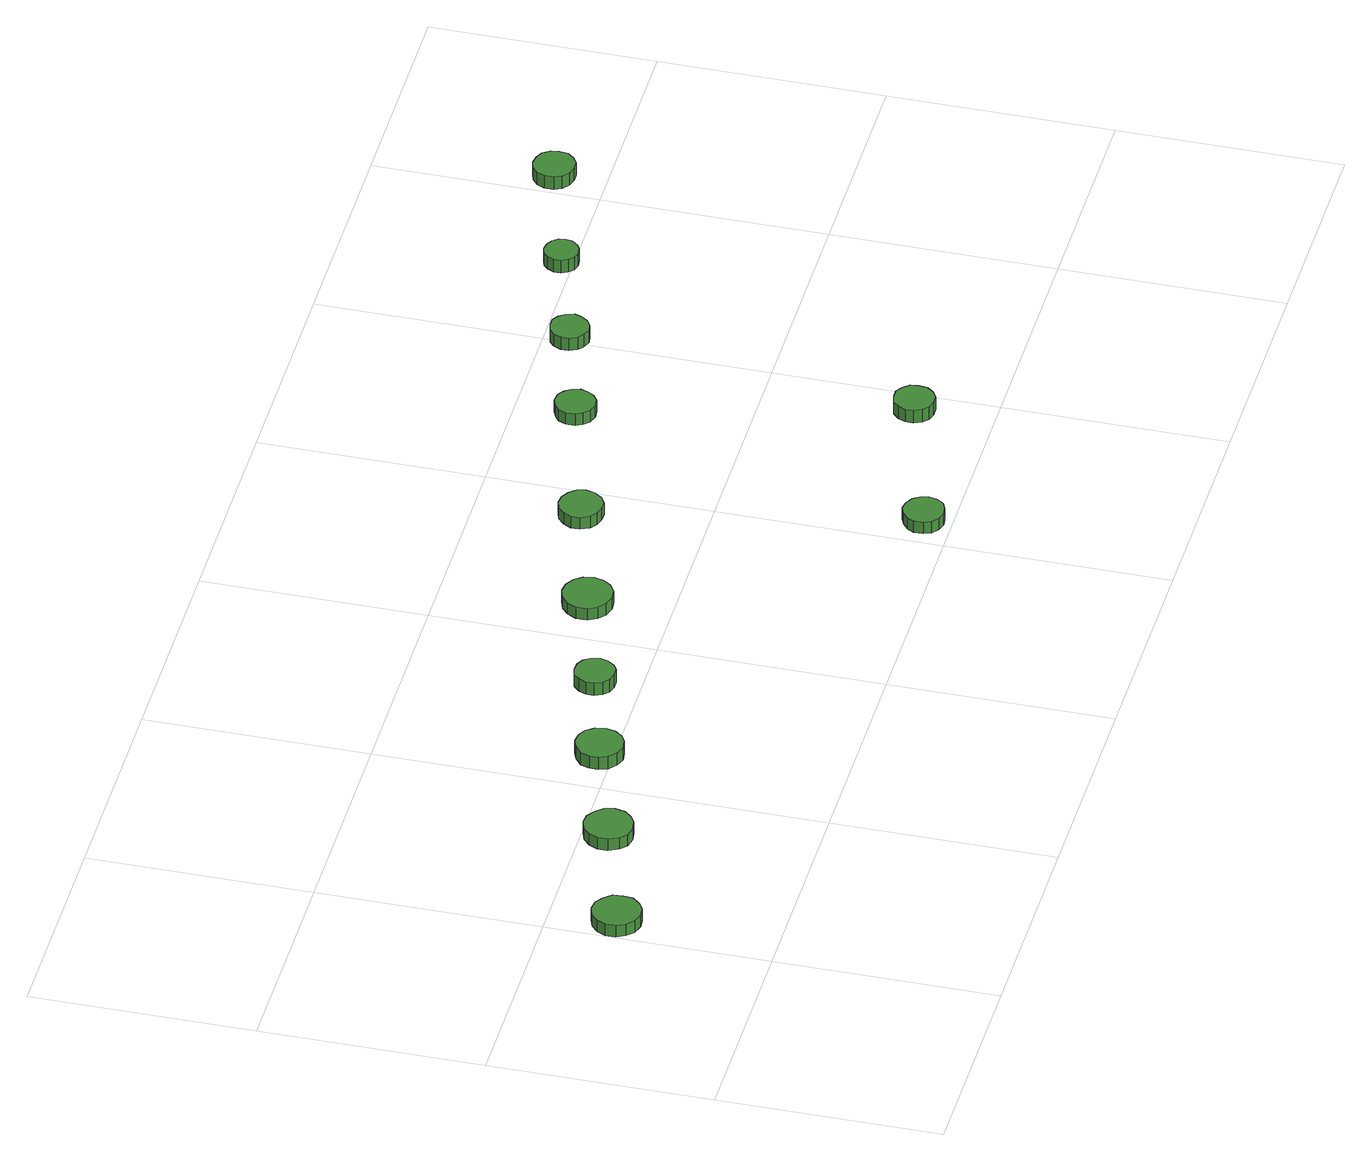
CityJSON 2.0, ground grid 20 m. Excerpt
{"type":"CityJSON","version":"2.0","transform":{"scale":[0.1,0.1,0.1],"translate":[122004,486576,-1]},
"CityObjects":{
"tree1":{"type":"SolitaryVegetationObject","attributes":{"function":"something"},"geometry":[{"type":"MultiSurface","lod":"1","boundaries":[[[0,1,2,3,4,5,6,7,8,9,10,11,12,13,14]],[[15,16,17,18,19,20,21,22,23,24,25,26,27,28,29]],[[0,29,28,1]],[[1,28,27,2]],[[2,27,26,3]],[[3,26,25,4]],[[4,25,24,5]],[[5,24,23,6]],[[6,23,22,7]],[[7,22,21,8]],[[8,21,20,9]],[[9,20,19,10]],[[10,19,18,11]],[[11,18,17,12]],[[12,17,16,13]],[[13,16,15,14]],[[14,15,29,0]]]}]},
"tree2":{"type":"SolitaryVegetationObject","attributes":{"function":"something"},"geometry":[{"type":"MultiSurface","lod":"1","boundaries":[[[30,31,32,33,34,35,36,37,38,39,40,41,42,43,44]],[[45,46,47,48,49,50,51,52,53,54,55,56,57,58,59]],[[30,59,58,31]],[[31,58,57,32]],[[32,57,56,33]],[[33,56,55,34]],[[34,55,54,35]],[[35,54,53,36]],[[36,53,52,37]],[[37,52,51,38]],[[38,51,50,39]],[[39,50,49,40]],[[40,49,48,41]],[[41,48,47,42]],[[42,47,46,43]],[[43,46,45,44]],[[44,45,59,30]]]}]},
"tree3":{"type":"SolitaryVegetationObject","attributes":{"function":"something"},"geometry":[{"type":"MultiSurface","lod":"1","boundaries":[[[60,61,62,63,64,65,66,67,68,69,70,71,72,73,74]],[[75,76,77,78,79,80,81,82,83,84,85,86,87,88,89]],[[60,89,88,61]],[[61,88,87,62]],[[62,87,86,63]],[[63,86,85,64]],[[64,85,84,65]],[[65,84,83,66]],[[66,83,82,67]],[[67,82,81,68]],[[68,81,80,69]],[[69,80,79,70]],[[70,79,78,71]],[[71,78,77,72]],[[72,77,76,73]],[[73,76,75,74]],[[74,75,89,60]]]}]},
"tree4":{"type":"SolitaryVegetationObject","attributes":{"function":"something"},"geometry":[{"type":"MultiSurface","lod":"1","boundaries":[[[90,91,92,93,94,95,96,97,98,99,100,101,102,103,104]],[[105,106,107,108,109,110,111,112,113,114,115,116,117,118,119]],[[90,119,118,91]],[[91,118,117,92]],[[92,117,116,93]],[[93,116,115,94]],[[94,115,114,95]],[[95,114,113,96]],[[96,113,112,97]],[[97,112,111,98]],[[98,111,110,99]],[[99,110,109,100]],[[100,109,108,101]],[[101,108,107,102]],[[102,107,106,103]],[[103,106,105,104]],[[104,105,119,90]]]}]},
"tree5":{"type":"SolitaryVegetationObject","attributes":{"function":"something"},"geometry":[{"type":"MultiSurface","lod":"1","boundaries":[[[120,121,122,123,124,125,126,127,128,129,130,131,132,133,134]],[[135,136,137,138,139,140,141,142,143,144,145,146,147,148,149]],[[120,149,148,121]],[[121,148,147,122]],[[122,147,146,123]],[[123,146,145,124]],[[124,145,144,125]],[[125,144,143,126]],[[126,143,142,127]],[[127,142,141,128]],[[128,141,140,129]],[[129,140,139,130]],[[130,139,138,131]],[[131,138,137,132]],[[132,137,136,133]],[[133,136,135,134]],[[134,135,149,120]]]}]},
"tree6":{"type":"SolitaryVegetationObject","attributes":{"function":"something"},"geometry":[{"type":"MultiSurface","lod":"1","boundaries":[[[150,151,152,153,154,155,156,157,158,159,160,161,162,163,164]],[[165,166,167,168,169,170,171,172,173,174,175,176,177,178,179]],[[150,179,178,151]],[[151,178,177,152]],[[152,177,176,153]],[[153,176,175,154]],[[154,175,174,155]],[[155,174,173,156]],[[156,173,172,157]],[[157,172,171,158]],[[158,171,170,159]],[[159,170,169,160]],[[160,169,168,161]],[[161,168,167,162]],[[162,167,166,163]],[[163,166,165,164]],[[164,165,179,150]]]}]},
"tree7":{"type":"SolitaryVegetationObject","attributes":{"function":"something"},"geometry":[{"type":"MultiSurface","lod":"1","boundaries":[[[180,181,182,183,184,185,186,187,188,189,190,191,192,193,194]],[[195,196,197,198,199,200,201,202,203,204,205,206,207,208,209]],[[180,209,208,181]],[[181,208,207,182]],[[182,207,206,183]],[[183,206,205,184]],[[184,205,204,185]],[[185,204,203,186]],[[186,203,202,187]],[[187,202,201,188]],[[188,201,200,189]],[[189,200,199,190]],[[190,199,198,191]],[[191,198,197,192]],[[192,197,196,193]],[[193,196,195,194]],[[194,195,209,180]]]}]},
"tree8":{"type":"SolitaryVegetationObject","attributes":{"function":"something"},"geometry":[{"type":"MultiSurface","lod":"1","boundaries":[[[210,211,212,213,214,215,216,217,218,219,220,221,222,223,224]],[[225,226,227,228,229,230,231,232,233,234,235,236,237,238,239]],[[210,239,238,211]],[[211,238,237,212]],[[212,237,236,213]],[[213,236,235,214]],[[214,235,234,215]],[[215,234,233,216]],[[216,233,232,217]],[[217,232,231,218]],[[218,231,230,219]],[[219,230,229,220]],[[220,229,228,221]],[[221,228,227,222]],[[222,227,226,223]],[[223,226,225,224]],[[224,225,239,210]]]}]},
"tree9":{"type":"SolitaryVegetationObject","attributes":{"function":"something"},"geometry":[{"type":"MultiSurface","lod":"1","boundaries":[[[240,241,242,243,244,245,246,247,248,249,250,251,252,253,254]],[[255,256,257,258,259,260,261,262,263,264,265,266,267,268,269]],[[240,269,268,241]],[[241,268,267,242]],[[242,267,266,243]],[[243,266,265,244]],[[244,265,264,245]],[[245,264,263,246]],[[246,263,262,247]],[[247,262,261,248]],[[248,261,260,249]],[[249,260,259,250]],[[250,259,258,251]],[[251,258,257,252]],[[252,257,256,253]],[[253,256,255,254]],[[254,255,269,240]]]}]},
"tree10":{"type":"SolitaryVegetationObject","attributes":{"function":"something"},"geometry":[{"type":"MultiSurface","lod":"1","boundaries":[[[270,271,272,273,274,275,276,277,278,279,280,281,282,283,284]],[[285,286,287,288,289,290,291,292,293,294,295,296,297,298,299]],[[270,299,298,271]],[[271,298,297,272]],[[272,297,296,273]],[[273,296,295,274]],[[274,295,294,275]],[[275,294,293,276]],[[276,293,292,277]],[[277,292,291,278]],[[278,291,290,279]],[[279,290,289,280]],[[280,289,288,281]],[[281,288,287,282]],[[282,287,286,283]],[[283,286,285,284]],[[284,285,299,270]]]}]},
"tree11":{"type":"SolitaryVegetationObject","attributes":{"function":"something"},"geometry":[{"type":"MultiSurface","lod":"1","boundaries":[[[300,301,302,303,304,305,306,307,308,309,310,311,312,313,314]],[[315,316,317,318,319,320,321,322,323,324,325,326,327,328,329]],[[300,329,328,301]],[[301,328,327,302]],[[302,327,326,303]],[[303,326,325,304]],[[304,325,324,305]],[[305,324,323,306]],[[306,323,322,307]],[[307,322,321,308]],[[308,321,320,309]],[[309,320,319,310]],[[310,319,318,311]],[[311,318,317,312]],[[312,317,316,313]],[[313,316,315,314]],[[314,315,329,300]]]}]},
"tree12":{"type":"SolitaryVegetationObject","attributes":{"function":"something"},"geometry":[{"type":"MultiSurface","lod":"1","boundaries":[[[330,331,332,333,334,335,336,337,338,339,340,341,342,343,344]],[[345,346,347,348,349,350,351,352,353,354,355,356,357,358,359]],[[330,359,358,331]],[[331,358,357,332]],[[332,357,356,333]],[[333,356,355,334]],[[334,355,354,335]],[[335,354,353,336]],[[336,353,352,337]],[[337,352,351,338]],[[338,351,350,339]],[[339,350,349,340]],[[340,349,348,341]],[[341,348,347,342]],[[342,347,346,343]],[[343,346,345,344]],[[344,345,359,330]]]}]}
},
"vertices":[
[44,141,17],[43,150,17],[37,157,17],[30,162,17],[21,163,17],[12,160,17],[6,154,17],[2,146,17],[2,137,17],[6,129,17],[12,123,17],[21,120,17],[30,121,17],[37,125,17],[43,132,17],[43,132,5],[37,125,5],[30,121,5],[21,120,5],[12,123,5],[6,129,5],[2,137,5],[2,146,5],[6,154,5],[12,160,5],[21,163,5],[30,162,5],[37,157,5],[43,150,5],[44,141,5],
[161,177,17],[159,186,17],[153,193,17],[146,198,17],[137,199,17],[128,196,17],[122,190,17],[118,182,17],[118,173,17],[122,164,17],[128,158,17],[137,156,17],[146,157,17],[153,161,17],[159,168,17],[159,168,5],[153,161,5],[146,157,5],[137,156,5],[128,158,5],[122,164,5],[118,173,5],[118,182,5],[122,190,5],[128,196,5],[137,199,5],[146,198,5],[153,193,5],[159,186,5],[161,177,5],
[267,212,18],[265,221,18],[260,228,18],[253,232,18],[244,233,18],[236,230,18],[229,224,18],[226,216,18],[226,208,18],[229,200,18],[236,194,18],[244,191,18],[253,192,18],[260,196,18],[265,203,18],[265,203,5],[260,196,5],[253,192,5],[244,191,5],[236,194,5],[229,200,5],[226,208,5],[226,216,5],[229,224,5],[236,230,5],[244,233,5],[253,232,5],[260,228,5],[265,221,5],[267,212,5],
[361,240,18],[359,248,18],[355,254,18],[349,257,18],[341,258,18],[334,256,18],[329,251,18],[326,244,18],[326,237,18],[329,230,18],[334,225,18],[341,223,18],[349,223,18],[355,227,18],[359,233,18],[359,233,5],[355,227,5],[349,223,5],[341,223,5],[334,225,5],[329,230,5],[326,237,5],[326,244,5],[329,251,5],[334,256,5],[341,258,5],[349,257,5],[355,254,5],[359,248,5],[361,240,5],
[471,273,17],[469,282,17],[464,289,17],[456,294,17],[447,295,17],[438,292,17],[431,286,17],[427,278,17],[427,268,17],[431,260,17],[438,254,17],[447,251,17],[456,252,17],[464,257,17],[469,264,17],[469,264,5],[464,257,5],[456,252,5],[447,251,5],[438,254,5],[431,260,5],[427,268,5],[427,278,5],[431,286,5],[438,292,5],[447,295,5],[456,294,5],[464,289,5],[469,282,5],[471,273,5],
[648,25,18],[646,32,18],[642,38,18],[635,42,18],[628,43,18],[621,40,18],[615,35,18],[612,29,18],[612,21,18],[615,14,18],[621,9,18],[628,7,18],[635,8,18],[642,11,18],[646,17,18],[646,17,6],[642,11,6],[635,8,6],[628,7,6],[621,9,6],[615,14,6],[612,21,6],[612,29,6],[615,35,6],[621,40,6],[628,43,6],[635,42,6],[642,38,6],[646,32,6],[648,25,6],
[588,309,17],[586,317,17],[581,323,17],[574,327,17],[566,328,17],[559,326,17],[553,320,17],[549,313,17],[549,305,17],[553,297,17],[559,292,17],[566,290,17],[574,290,17],[581,294,17],[586,301,17],[586,301,5],[581,294,5],[574,290,5],[566,290,5],[559,292,5],[553,297,5],[549,305,5],[549,313,5],[553,320,5],[559,326,5],[566,328,5],[574,327,5],[581,323,5],[586,317,5],[588,309,5],
[797,71,18],[796,78,18],[791,84,18],[785,88,18],[777,88,18],[770,86,18],[765,81,18],[762,74,18],[762,67,18],[765,60,18],[770,55,18],[777,53,18],[785,53,18],[791,57,18],[796,63,18],[796,63,5],[791,57,5],[785,53,5],[777,53,5],[770,55,5],[765,60,5],[762,67,5],[762,74,5],[765,81,5],[770,86,5],[777,88,5],[785,88,5],[791,84,5],[796,78,5],[797,71,5],
[724,348,17],[722,355,17],[718,361,17],[712,365,17],[704,366,17],[697,363,17],[692,359,17],[689,352,17],[689,344,17],[692,338,17],[697,333,17],[704,330,17],[712,331,17],[718,335,17],[722,341,17],[722,341,5],[718,335,5],[712,331,5],[704,330,5],[697,333,5],[692,338,5],[689,344,5],[689,352,5],[692,359,5],[697,363,5],[704,366,5],[712,365,5],[718,361,5],[722,355,5],[724,348,5],
[821,377,20],[819,384,20],[815,390,20],[809,394,20],[802,394,20],[795,392,20],[790,388,20],[787,381,20],[787,374,20],[790,367,20],[795,363,20],[802,360,20],[809,361,20],[815,365,20],[819,371,20],[819,371,7],[815,365,7],[809,361,7],[802,360,7],[795,363,7],[790,367,7],[787,374,7],[787,381,7],[790,388,7],[795,392,7],[802,394,7],[809,394,7],[815,390,7],[819,384,7],[821,377,7],
[917,409,23],[916,415,23],[912,420,23],[907,423,23],[900,424,23],[894,422,23],[890,418,23],[887,412,23],[887,406,23],[890,400,23],[894,396,23],[900,394,23],[907,395,23],[912,398,23],[916,403,23],[916,403,10],[912,398,10],[907,395,10],[900,394,10],[894,396,10],[890,400,10],[887,406,10],[887,412,10],[890,418,10],[894,422,10],[900,424,10],[907,423,10],[912,420,10],[916,415,10],[917,409,10],
[1030,443,27],[1029,450,27],[1024,457,27],[1018,460,27],[1010,461,27],[1003,459,27],[997,454,27],[994,447,27],[994,439,27],[997,432,27],[1003,427,27],[1010,425,27],[1018,425,27],[1024,429,27],[1029,435,27],[1029,435,14],[1024,429,14],[1018,425,14],[1010,425,14],[1003,427,14],[997,432,14],[994,439,14],[994,447,14],[997,454,14],[1003,459,14],[1010,461,14],[1018,460,14],[1024,457,14],[1029,450,14],[1030,443,14]
]}
